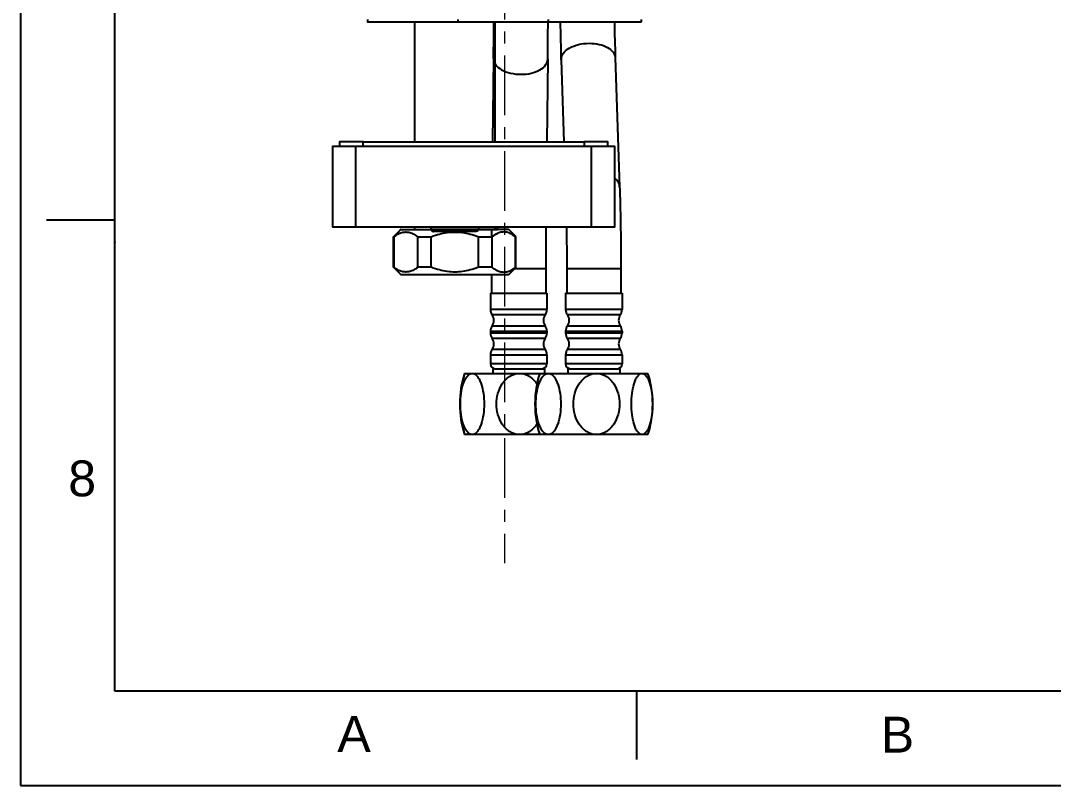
# Model space of a CAD drawing. Header units: millimetres. Extents: x 4044 to 4638, y 1705 to 2545.
# Drawn here: x 4044.1 to 4263.5, y 1705.2 to 1867.6 of the extents above; entities that cross this region are included whole.
import ezdxf

# ---------------------------------------------------------------- set-up
doc = ezdxf.new("R2010")
doc.units = ezdxf.units.MM
doc.linetypes.add('CENTERX2', pattern=[20.32, 12.7, -2.54, 2.54, -2.54])
doc.layers.add('CENTER', color=1, linetype='CENTERX2', lineweight=15)
doc.styles.get("Standard").update_dxf_attribs({"font": 'arial.ttf'})

msp = doc.modelspace()

# ---------------------------------------------------------------- linework, layer by layer
at = {"color": 7, "linetype": 'Continuous'}
for p, q in [((4044.1, 2545.19), (4044.1, 1705.19)), ((4144.57, 1859.53), (4144.35, 1841.8)), ((4156.07, 1859.39), (4155.85, 1841.8)), ((4158.93, 1859.26), (4159.52, 1841.8)), ((4170.42, 1859.65), (4171.35, 1832.3)), ((4064.1, 1825.19), (4049.56, 1825.19)), ((4149.06, 1814.9), (4155.64, 1814.9)), ((4155.64, 1814.9), (4155.64, 1809.66)), ((4160.12, 1814.9), (4171.62, 1814.9)), ((4160.12, 1814.9), (4160.12, 1809.66)), ((4171.62, 1814.9), (4171.62, 1809.66)), ((4144.14, 1813.68), (4144.14, 1809.66)), ((4143.89, 1809.66), (4155.89, 1809.66)), ((4143.89, 1809.66), (4143.89, 1806.23)), ((4155.89, 1809.66), (4155.89, 1806.23)), ((4159.87, 1809.66), (4171.87, 1809.66)), ((4159.87, 1809.66), (4159.87, 1806.23)), ((4171.87, 1809.66), (4171.87, 1806.23)), ((4155.89, 1806.23), (4143.89, 1806.23)), ((4171.87, 1806.23), (4159.87, 1806.23)), ((4155.52, 1805.06), (4144.27, 1805.06)), ((4171.49, 1805.06), (4160.24, 1805.06)), ((4143.89, 1801.6), (4155.89, 1801.6)), ((4143.89, 1801.6), (4143.89, 1801.23)), ((4155.89, 1801.23), (4143.89, 1801.23)), ((4144.27, 1802.77), (4155.52, 1802.77)), ((4155.89, 1801.6), (4155.89, 1801.23)), ((4159.87, 1801.6), (4171.87, 1801.6)), ((4159.87, 1801.6), (4159.87, 1801.23)), ((4171.87, 1801.23), (4159.87, 1801.23)), ((4160.24, 1802.77), (4171.49, 1802.77)), ((4171.87, 1801.6), (4171.87, 1801.23)), ((4155.52, 1800.06), (4144.27, 1800.06)), ((4171.49, 1800.06), (4160.24, 1800.06)), ((4144.27, 1797.77), (4155.52, 1797.77)), ((4160.24, 1797.77), (4171.49, 1797.77)), ((4143.89, 1796.6), (4155.89, 1796.6)), ((4143.89, 1796.6), (4143.89, 1794.66)), ((4155.89, 1794.66), (4143.89, 1794.66)), ((4155.89, 1796.6), (4155.89, 1794.66)), ((4159.87, 1796.6), (4171.87, 1796.6)), ((4159.87, 1796.6), (4159.87, 1794.66)), ((4171.87, 1794.66), (4159.87, 1794.66)), ((4171.87, 1796.6), (4171.87, 1794.66)), ((4138.39, 1792.66), (4177.37, 1792.66)), ((4144.39, 1793.66), (4155.39, 1793.66)), ((4144.39, 1793.66), (4144.39, 1792.66)), ((4155.39, 1793.66), (4155.39, 1792.66)), ((4160.37, 1793.66), (4171.37, 1793.66)), ((4160.37, 1793.66), (4160.37, 1792.66)), ((4171.37, 1793.66), (4171.37, 1792.66)), ((4177.37, 1779.66), (4138.39, 1779.66)), ((4174.9, 1725.18), (4174.9, 1710.65)), ((4044.1, 1705.19), (4638.1, 1705.19))]:
    msp.add_line(p, q, dxfattribs=at)
at = {"linetype": 'Continuous'}
for p, q in [((4064.1, 1725.19), (4064.1, 2525.19)), ((4618.1, 1725.19), (4064.1, 1725.19))]:
    msp.add_line(p, q, dxfattribs=at)
at = {"lineweight": -3}
msp.add_line((4124.83, 1813.68), (4147.83, 1813.68), dxfattribs=at)
at = {"color": 7, "linetype": 'Continuous'}
for centre, radius, start, end in [((2876.42, 1874.42), 1268.23, 359.32714, 359.67842), ((2874.21, 1874.44), 1281.95, 359.3272, 359.681), ((4620.36, 1874.46), 461.69, 180.8884, 181.8869), ((4618.15, 1874.41), 447.97, 180.9088, 181.8873), ((5534.84, 1815.95), 1390.7, 179.7021, 179.7639), ((5534.98, 1815.94), 1379.34, 179.67364, 180.04331), ((4145.89, 1806.23), 2, 180, 215.6591), ((4153.89, 1806.23), 2, 324.3409, 0), ((4161.87, 1806.23), 2, 180, 215.6591), ((4169.87, 1806.23), 2, 324.3409, 0), ((4142.64, 1803.89), 2, 0.59, 35.6591), ((4142.64, 1803.93), 2, 324.3409, 359.41), ((4157.14, 1803.89), 2, 144.3409, 179.41), ((4157.14, 1803.93), 2, 180.59, 215.6591), ((4158.62, 1803.89), 2, 0.59, 35.6591), ((4158.62, 1803.93), 2, 324.3409, 359.41), ((4173.12, 1803.89), 2, 144.3409, 179.41), ((4173.12, 1803.93), 2, 180.59, 215.6591), ((4145.89, 1801.6), 2, 144.3409, 180), ((4145.89, 1801.23), 2, 180, 215.6591), ((4153.89, 1801.6), 2, 0, 35.6591), ((4153.89, 1801.23), 2, 324.3409, 0), ((4161.87, 1801.6), 2, 144.3409, 180), ((4161.87, 1801.23), 2, 180, 215.6591), ((4169.87, 1801.6), 2, 0, 35.6591), ((4169.87, 1801.23), 2, 324.3409, 0), ((4142.64, 1798.89), 2, 0.59, 35.6591), ((4157.14, 1798.89), 2, 144.3409, 179.41), ((4158.62, 1798.89), 2, 0.59, 35.6591), ((4173.12, 1798.89), 2, 144.3409, 179.41), ((4145.89, 1796.6), 2, 144.3409, 180), ((4142.64, 1798.93), 2, 324.3409, 359.41), ((4157.14, 1798.93), 2, 180.59, 215.6591), ((4153.89, 1796.6), 2, 0, 35.6591), ((4161.87, 1796.6), 2, 144.3409, 180), ((4158.62, 1798.93), 2, 324.3409, 359.41), ((4173.12, 1798.93), 2, 180.59, 215.6591), ((4169.87, 1796.6), 2, 0, 35.6591), ((4144.89, 1794.66), 1, 180, 270), ((4154.89, 1794.66), 1, 270, 0), ((4160.87, 1794.66), 1, 180, 270), ((4170.87, 1794.66), 1, 270, 0), ((4159.02, 1786.16), 21.63, 162.5077, 197.4923), ((4174.99, 1786.16), 21.63, 162.5077, 197.4923), ((4156.74, 1786.16), 21.63, 342.5077, 17.4923)]:
    msp.add_arc(centre, radius, start, end, dxfattribs=at)
at = {"lineweight": -3}
for points, weights in [([(4117.83, 1867.3), (4117.83, 1867.3), (4137.05, 1867.3)], [1, 0.715784763814, 1]), ([(4156.23, 1867.3), (4175.93, 1867.3), (4175.93, 1867.3)], [1, 0.707106781187, 1]), ([(4115.33, 1840.8), (4110.33, 1840.8), (4110.33, 1840.8)], [1, 0.707106781187, 1]), ([(4116.83, 1841.8), (4111.83, 1841.8), (4111.83, 1841.8)], [1, 0.707106781187, 1]), ([(4168.83, 1841.8), (4168.83, 1841.8), (4163.83, 1841.8)], [1, 0.707106781187, 1]), ([(4170.33, 1840.8), (4170.33, 1840.8), (4165.33, 1840.8)], [1, 0.707106781187, 1]), ([(4110.33, 1823.8), (4110.33, 1823.8), (4115.33, 1823.8)], [1, 0.707106781187, 1]), ([(4124.83, 1823.18), (4124.83, 1823.18), (4131.35, 1823.18)], [1, 0.793381911305, 0.878276441092]), ([(4131.33, 1823.3), (4131.33, 1823.09), (4131.48, 1822.95)], [1, 0.923879532507, 1]), ([(4141.19, 1822.95), (4141.33, 1823.09), (4141.33, 1823.3)], [1, 0.92387953251, 1]), ([(4141.32, 1823.18), (4143.77, 1823.18), (4145.43, 1823.18)], [0.878273894244, 0.844259230509, 0.857047713075]), ([(4147.83, 1823.18), (4147.83, 1823.18), (4141.32, 1823.18)], [1, 0.793381911305, 0.878276441092]), ([(4165.33, 1823.8), (4170.33, 1823.8), (4170.33, 1823.8)], [1, 0.707106781187, 1]), ([(4123.44, 1821.68), (4123.33, 1821.68), (4123.33, 1821.68)], [1, 0.997926751115, 1]), ([(4128.44, 1821.68), (4129.78, 1821.68), (4131.33, 1821.68)], [1, 0.991718120615, 1]), ([(4131.48, 1822.95), (4131.63, 1822.8), (4131.83, 1822.8)], [1, 0.923879532507, 1]), ([(4141.19, 1822.95), (4141.04, 1822.8), (4140.83, 1822.8)], [1, 0.923879532508, 1]), ([(4141.33, 1821.68), (4142.89, 1821.68), (4144.22, 1821.68)], [1, 0.991717009503, 1]), ([(4149.22, 1821.68), (4149.33, 1821.68), (4149.33, 1821.68)], [1, 0.997926751115, 1]), ([(4123.33, 1815.18), (4123.33, 1815.18), (4123.44, 1815.18)], [1, 0.997926751078, 1]), ([(4131.33, 1815.18), (4129.78, 1815.18), (4128.44, 1815.18)], [1, 0.991718120565, 1]), ([(4144.22, 1815.18), (4142.89, 1815.18), (4141.33, 1815.18)], [1, 0.991717008991, 1]), ([(4149.33, 1815.18), (4149.33, 1815.18), (4149.22, 1815.18)], [1, 0.997926751078, 1])]:
    msp.add_rational_spline(points, weights, degree=2, dxfattribs=at)
for points, degree in [([(4117.83, 1867.3), (4117.83, 1867.55), (4117.83, 1867.8)], 2), ([(4127.83, 1841.8), (4127.83, 1854.55), (4127.83, 1867.3)], 2), ([(4137.05, 1867.3), (4137.05, 1867.55), (4137.05, 1867.8)], 2), ([(4137.05, 1867.3), (4146.64, 1867.3), (4156.23, 1867.3)], 2), ([(4144.83, 1867.3), (4144.83, 1854.55), (4144.83, 1841.8)], 2), ([(4156.23, 1867.3), (4156.23, 1867.55), (4156.23, 1867.8)], 2), ([(4175.93, 1867.8), (4175.93, 1867.55), (4175.93, 1867.3)], 2), ([(4110.33, 1840.8), (4110.33, 1832.3), (4110.33, 1823.8)], 2), ([(4111.83, 1841.8), (4111.83, 1841.3), (4111.83, 1840.8)], 2), ([(4115.33, 1823.8), (4115.33, 1832.3), (4115.33, 1840.8)], 2), ([(4165.33, 1840.8), (4140.33, 1840.8), (4115.33, 1840.8)], 2), ([(4116.83, 1840.8), (4116.83, 1841.3), (4116.83, 1841.8)], 2), ([(4116.83, 1841.8), (4140.33, 1841.8), (4163.83, 1841.8)], 2), ([(4163.83, 1841.8), (4163.83, 1841.3), (4163.83, 1840.8)], 2), ([(4165.33, 1840.8), (4165.33, 1832.3), (4165.33, 1823.8)], 2), ([(4168.83, 1840.8), (4168.83, 1841.3), (4168.83, 1841.8)], 2), ([(4170.33, 1823.8), (4170.33, 1832.3), (4170.33, 1840.8)], 2), ([(4115.33, 1823.8), (4140.33, 1823.8), (4165.33, 1823.8)], 2), ([(4123.33, 1821.68), (4124.08, 1822.43), (4124.83, 1823.18)], 2), ([(4127.83, 1823.18), (4127.83, 1823.49), (4127.83, 1823.8)], 2), ([(4131.33, 1823.3), (4131.33, 1823.55), (4131.33, 1823.8)], 2), ([(4141.33, 1823.8), (4141.33, 1823.55), (4141.33, 1823.3)], 2), ([(4144.83, 1823.8), (4144.83, 1823.49), (4144.83, 1823.18)], 2), ([(4145.43, 1823.18), (4145.43, 1823.49), (4145.43, 1823.8)], 2), ([(4149.33, 1821.68), (4148.58, 1822.43), (4147.83, 1823.18)], 2), ([(4123.33, 1815.18), (4123.33, 1818.43), (4123.33, 1821.68)], 2), ([(4123.44, 1821.68), (4123.71, 1821.88), (4124.25, 1822.24), (4125.09, 1822.6), (4125.94, 1822.72), (4126.79, 1822.6), (4127.63, 1822.24), (4128.17, 1821.88), (4128.44, 1821.68)], 3), ([(4123.44, 1815.18), (4123.44, 1818.43), (4123.44, 1821.68)], 2), ([(4128.44, 1821.68), (4128.44, 1818.43), (4128.44, 1815.18)], 2), ([(4131.33, 1821.68), (4131.91, 1821.9), (4133.06, 1822.27), (4134.7, 1822.6), (4136.33, 1822.71), (4137.95, 1822.6), (4139.59, 1822.28), (4140.75, 1821.9), (4141.33, 1821.68)], 3), ([(4131.33, 1815.18), (4131.33, 1818.43), (4131.33, 1821.68)], 2), ([(4141.33, 1815.18), (4141.33, 1818.43), (4141.33, 1821.68)], 2), ([(4149.22, 1821.68), (4148.96, 1821.88), (4148.42, 1822.24), (4147.58, 1822.6), (4146.73, 1822.72), (4145.88, 1822.6), (4145.03, 1822.24), (4144.49, 1821.88), (4144.22, 1821.68)], 3), ([(4144.22, 1821.68), (4144.22, 1818.43), (4144.22, 1815.18)], 2), ([(4149.22, 1815.18), (4149.22, 1818.43), (4149.22, 1821.68)], 2), ([(4149.33, 1815.18), (4149.33, 1818.43), (4149.33, 1821.68)], 2), ([(4124.83, 1813.68), (4124.08, 1814.43), (4123.33, 1815.18)], 2), ([(4128.44, 1815.18), (4128.17, 1814.97), (4127.63, 1814.61), (4126.79, 1814.26), (4125.94, 1814.14), (4125.09, 1814.26), (4124.25, 1814.61), (4123.71, 1814.97), (4123.44, 1815.18)], 3), ([(4141.33, 1815.18), (4140.75, 1814.95), (4139.59, 1814.58), (4137.95, 1814.25), (4136.33, 1814.14), (4134.7, 1814.25), (4133.06, 1814.58), (4131.91, 1814.95), (4131.33, 1815.18)], 3), ([(4144.22, 1815.18), (4144.49, 1814.97), (4145.03, 1814.61), (4145.87, 1814.26), (4146.72, 1814.14), (4147.57, 1814.26), (4148.42, 1814.61), (4148.96, 1814.97), (4149.22, 1815.18)], 3), ([(4147.83, 1813.68), (4148.58, 1814.43), (4149.33, 1815.18)], 2)]:
    msp.add_open_spline(points, degree=degree, dxfattribs=at)
at = {"color": 7, "linetype": 'Continuous'}
for points, knots in [([(4158.93, 1859.26), (4158.91, 1859.72), (4159.31, 1860.78), (4160.72, 1861.87), (4162.65, 1862.59), (4164.13, 1862.75), (4164.9, 1862.75)], [0, 0, 0, 0, 0.184443, 0.413679, 0.69289, 1, 1, 1, 1]), ([(4164.9, 1862.75), (4165.61, 1862.75), (4166.95, 1862.62), (4168.72, 1861.99), (4170.01, 1861.02), (4170.41, 1860.08), (4170.42, 1859.65)], [0, 0, 0, 0, 0.3088, 0.585268, 0.812996, 1, 1, 1, 1]), ([(4144.57, 1859.53), (4144.56, 1859.08), (4144.96, 1858.06), (4146.33, 1857), (4148.21, 1856.32), (4149.65, 1856.16), (4150.4, 1856.16)], [0, 0, 0, 0, 0.185308, 0.414015, 0.692301, 1, 1, 1, 1]), ([(4150.4, 1856.16), (4151.12, 1856.16), (4152.51, 1856.31), (4154.33, 1856.96), (4155.67, 1857.97), (4156.06, 1858.95), (4156.07, 1859.39)], [0, 0, 0, 0, 0.3083, 0.585609, 0.81378, 1, 1, 1, 1]), ([(4171.35, 1832.3), (4171.34, 1832.73), (4171.05, 1833.42), (4170.55, 1833.92), (4170.33, 1834.1)], [0, 0, 0, 0, 0.1870035, 0.3062825, 0.3062825, 0.3062825, 0.3062825]), ([(4171.35, 1832.3), (4171.4, 1830.97), (4171.56, 1825.17), (4171.62, 1819.37), (4171.62, 1814.9)], [0, 0, 0, 0, 0.22949, 1, 1, 1, 1]), ([(4137.51, 1786.16), (4137.51, 1786.91), (4137.61, 1788.35), (4137.97, 1790.07), (4138.46, 1791.28), (4138.96, 1792.15), (4139.61, 1792.66), (4140.03, 1792.66)], [0, 0, 0, 0, 0.301519, 0.585419, 0.713806, 0.827791, 1, 1, 1, 1]), ([(4140.03, 1792.66), (4140.46, 1792.66), (4141.1, 1792.15), (4141.6, 1791.28), (4142.09, 1790.07), (4142.46, 1788.35), (4142.56, 1786.91), (4142.56, 1786.16)], [0, 0, 0, 0, 0.172211, 0.286185, 0.414574, 0.69849, 1, 1, 1, 1]), ([(4145.19, 1786.16), (4145.19, 1786.91), (4145.39, 1788.41), (4146.3, 1790.49), (4147.85, 1792.17), (4149.35, 1792.66), (4150.09, 1792.66)], [0, 0, 0, 0, 0.250945, 0.501572, 0.751539, 1, 1, 1, 1]), ([(4150.09, 1792.66), (4150.85, 1792.66), (4152.38, 1792.14), (4153.43, 1790.97), (4153.84, 1790.33)], [0, 0, 0, 0, 0.49838, 1, 1, 1, 1]), ([(4153.55, 1786.16), (4153.55, 1786.91), (4153.65, 1788.35), (4154.04, 1790.08), (4154.55, 1791.28), (4155.08, 1792.16), (4155.76, 1792.66), (4156.2, 1792.66)], [0, 0, 0, 0, 0.298582, 0.580396, 0.708471, 0.822979, 1, 1, 1, 1]), ([(4156.2, 1792.66), (4156.64, 1792.66), (4157.31, 1792.16), (4157.85, 1791.28), (4158.36, 1790.08), (4158.75, 1788.35), (4158.85, 1786.91), (4158.85, 1786.16)], [0, 0, 0, 0, 0.177022, 0.29152, 0.419597, 0.701427, 1, 1, 1, 1]), ([(4161.53, 1786.16), (4161.53, 1786.91), (4161.73, 1788.41), (4162.63, 1790.49), (4164.19, 1792.17), (4165.69, 1792.66), (4166.43, 1792.66)], [0, 0, 0, 0, 0.251037, 0.501736, 0.751679, 1, 1, 1, 1]), ([(4166.43, 1792.66), (4167.16, 1792.66), (4168.66, 1792.17), (4170.22, 1790.49), (4171.12, 1788.41), (4171.32, 1786.91), (4171.32, 1786.16)], [0, 0, 0, 0, 0.248332, 0.498271, 0.748955, 1, 1, 1, 1]), ([(4173.85, 1786.16), (4173.85, 1786.91), (4173.94, 1788.34), (4174.26, 1790.06), (4174.7, 1791.28), (4175.13, 1792.12), (4175.71, 1792.66), (4176.09, 1792.66)], [0, 0, 0, 0, 0.307851, 0.596308, 0.725436, 0.838372, 1, 1, 1, 1]), ([(4176.09, 1792.66), (4176.48, 1792.66), (4177.06, 1792.12), (4177.49, 1791.28), (4177.93, 1790.06), (4178.25, 1788.34), (4178.33, 1786.91), (4178.33, 1786.16)], [0, 0, 0, 0, 0.16163, 0.274555, 0.403685, 0.692158, 1, 1, 1, 1]), ([(4140.03, 1779.66), (4139.61, 1779.66), (4138.96, 1780.18), (4138.46, 1781.05), (4137.97, 1782.26), (4137.61, 1783.98), (4137.51, 1785.42), (4137.51, 1786.16)], [0, 0, 0, 0, 0.172211, 0.286185, 0.414574, 0.69849, 1, 1, 1, 1]), ([(4142.56, 1786.16), (4142.56, 1785.42), (4142.46, 1783.98), (4142.09, 1782.26), (4141.6, 1781.05), (4141.1, 1780.18), (4140.46, 1779.66), (4140.03, 1779.66)], [0, 0, 0, 0, 0.301519, 0.585419, 0.713806, 0.827791, 1, 1, 1, 1]), ([(4150.09, 1779.66), (4149.35, 1779.66), (4147.85, 1780.16), (4146.29, 1781.84), (4145.39, 1783.92), (4145.19, 1785.42), (4145.19, 1786.16)], [0, 0, 0, 0, 0.248459, 0.498422, 0.74906, 1, 1, 1, 1]), ([(4156.2, 1779.66), (4155.76, 1779.66), (4155.08, 1780.17), (4154.55, 1781.04), (4154.04, 1782.25), (4153.65, 1783.98), (4153.55, 1785.42), (4153.55, 1786.16)], [0, 0, 0, 0, 0.177022, 0.29152, 0.419597, 0.701427, 1, 1, 1, 1]), ([(4158.85, 1786.16), (4158.85, 1785.42), (4158.75, 1783.98), (4158.36, 1782.25), (4157.85, 1781.04), (4157.31, 1780.17), (4156.64, 1779.66), (4156.2, 1779.66)], [0, 0, 0, 0, 0.298582, 0.580396, 0.708471, 0.822979, 1, 1, 1, 1]), ([(4166.43, 1779.66), (4165.69, 1779.66), (4164.19, 1780.16), (4162.63, 1781.84), (4161.73, 1783.92), (4161.53, 1785.42), (4161.53, 1786.16)], [0, 0, 0, 0, 0.248332, 0.498271, 0.748955, 1, 1, 1, 1]), ([(4171.32, 1786.16), (4171.32, 1785.42), (4171.12, 1783.92), (4170.22, 1781.84), (4168.66, 1780.16), (4167.16, 1779.66), (4166.43, 1779.66)], [0, 0, 0, 0, 0.251037, 0.501736, 0.751679, 1, 1, 1, 1]), ([(4176.09, 1779.66), (4175.71, 1779.66), (4175.13, 1780.21), (4174.7, 1781.05), (4174.26, 1782.26), (4173.94, 1783.99), (4173.85, 1785.42), (4173.85, 1786.16)], [0, 0, 0, 0, 0.16163, 0.274555, 0.403685, 0.692158, 1, 1, 1, 1]), ([(4178.33, 1786.16), (4178.33, 1785.42), (4178.25, 1783.99), (4177.93, 1782.26), (4177.49, 1781.05), (4177.06, 1780.21), (4176.48, 1779.66), (4176.09, 1779.66)], [0, 0, 0, 0, 0.307851, 0.596308, 0.725436, 0.838372, 1, 1, 1, 1]), ([(4153.84, 1782), (4153.43, 1781.35), (4152.38, 1780.19), (4150.85, 1779.66), (4150.09, 1779.66)], [0, 0, 0, 0, 0.501623, 1, 1, 1, 1])]:
    msp.add_open_spline(points, degree=3, knots=knots, dxfattribs=at)
at = {"lineweight": -3}
for points, knots in [([(4131.33, 1823.3), (4131.33, 1823.3), (4136.33, 1823.3), (4141.33, 1823.3), (4141.33, 1823.3)], [-0.01570796, -0.01570796, -0.01570796, -0.00785398, -0.00785398, 0, 0, 0]), ([(4131.48, 1822.95), (4131.48, 1822.95), (4136.33, 1822.95), (4141.19, 1822.95), (4141.19, 1822.95)], [-0.01524789, -0.01524789, -0.01524789, -0.00762394, -0.00762394, 0, 0, 0]), ([(4140.83, 1822.8), (4140.83, 1822.8), (4136.33, 1822.8), (4131.83, 1822.8), (4131.83, 1822.8)], [0, 0, 0, 0.00706858, 0.00706858, 0.01413717, 0.01413717, 0.01413717])]:
    msp.add_rational_spline(points, [1, 0.707106781187, 1, 0.707106781187, 1], degree=2, knots=knots, dxfattribs=at)
at = {"color": 7, "linetype": 'Continuous'}
msp.add_open_spline([(4160.05, 1823.8), (4160.1, 1820.83), (4160.12, 1817.87), (4160.12, 1814.9)], degree=3, dxfattribs=at)
at = {"lineweight": -3}
for points, knots in [([(4144.22, 1821.68), (4144.49, 1821.88), (4144.89, 1822.15), (4145.3, 1822.35), (4145.43, 1822.4)], [0, 0, 0, 0, 0.001712535, 0.002529754, 0.002529754, 0.002529754, 0.002529754]), ([(4144.22, 1815.18), (4144.49, 1814.97), (4144.89, 1814.71), (4145.3, 1814.51), (4145.43, 1814.45)], [-0.010275211, -0.010275211, -0.010275211, -0.010275211, -0.008562676, -0.007748352, -0.007748352, -0.007748352, -0.007748352])]:
    msp.add_open_spline(points, degree=3, knots=knots, dxfattribs=at)
msp.add_point((4064.1, 1820.49))
msp.add_point((4064.1, 1820.49))
at = {"layer": 'CENTER'}
msp.add_lwpolyline([(4146.88, 2043.07), (4146.88, 1752.38)], dxfattribs=at)

# ---------------------------------------------------------------- texts
at = {"char_height": 7.62, "attachment_point": 5}
for s, width, insert in [('8', 50, (4057.17, 1770.31)), ('A', 10, (4114.92, 1716.11)), ('B', 10, (4230.37, 1715.95))]:
    msp.add_mtext_dynamic_manual_height_columns(s, width=width, gutter_width=12.5, heights=[0], dxfattribs=dict(at, insert=insert))

doc.saveas('drawing.dxf')
